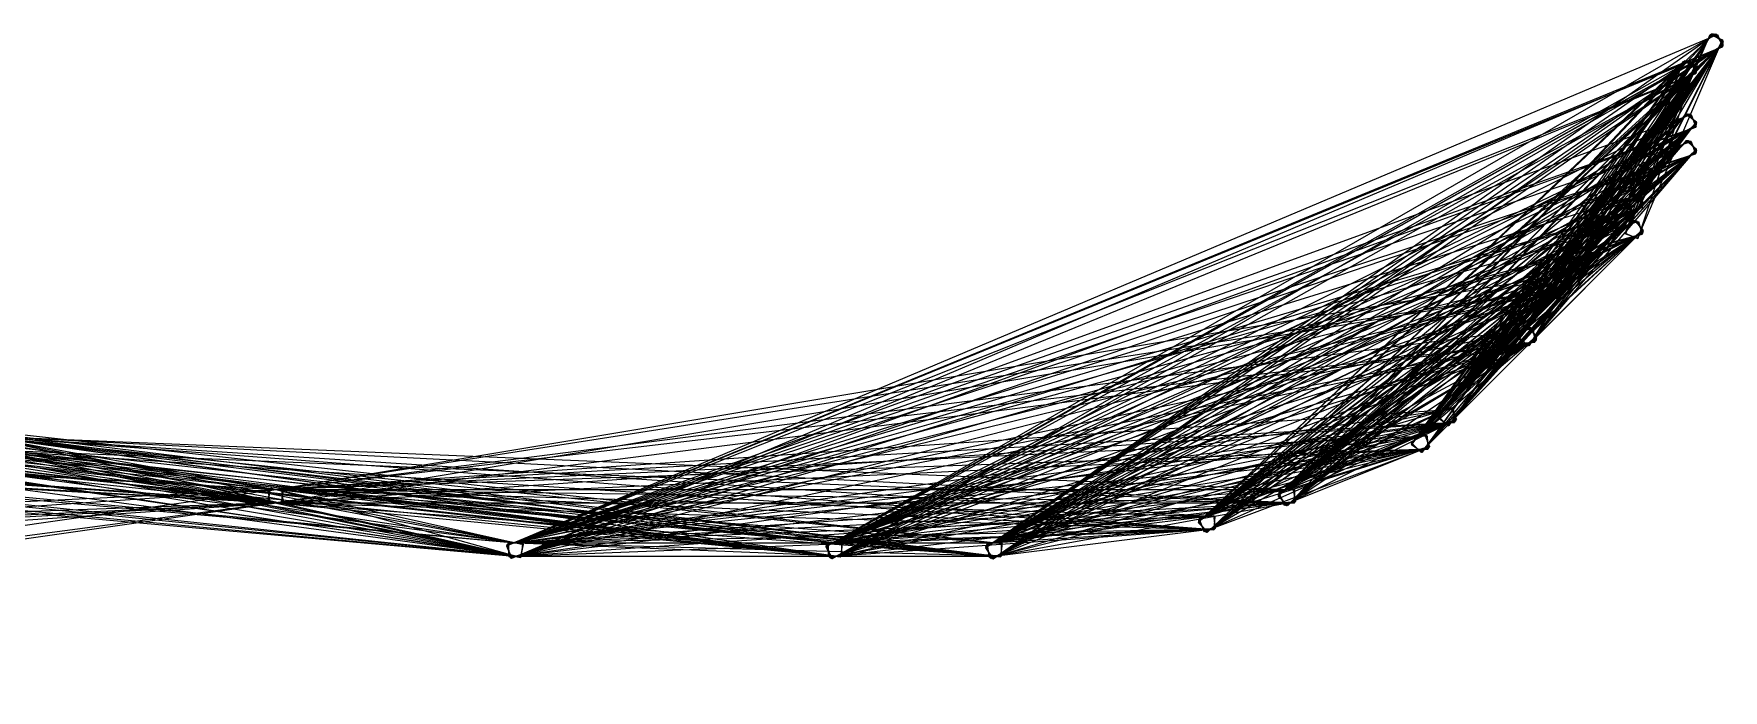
# Model space of a CAD drawing. Header units: metres. Extents: x 166 to 634, y 82 to 328.
# Drawn here: x 556.9 to 620.4, y 303.7 to 328.4 of the extents above; entities that cross this region are included whole.
import ezdxf

# ---------------------------------------------------------------- set-up
doc = ezdxf.new("R2010")
doc.units = ezdxf.units.M

msp = doc.modelspace()

# ---------------------------------------------------------------- linework, layer by layer
for points in [[(620.3275, 327.8669), (574.6725, 309.1331), (620.13306, 328.32755), (620.1332, 328.32764, 0.0001)], [(620.3275, 327.8669), (574.6725, 309.1331), (620.13306, 328.32755), (620.1332, 328.32764, 0.0001)], [(620.34143, 327.9081), (586.65857, 309.0919), (620.0919, 328.3414), (620.09204, 328.3415, 0.0001)], [(620.34143, 327.9081), (586.65857, 309.0919), (620.0919, 328.3414), (620.09204, 328.3415, 0.0001)], [(620.3483, 327.93942), (592.6517, 309.06058), (620.0606, 328.3483), (620.0607, 328.3484, 0.0001)], [(620.3483, 327.93942), (592.6517, 309.06058), (620.0606, 328.3483), (620.0607, 328.3484, 0.0001)], [(592.6517, 309.06058), (592.9394, 308.6517), (620.3483, 327.93942), (620.34845, 327.9395, 0.0001)], [(592.6517, 309.06058), (592.9394, 308.6517), (620.3483, 327.93942), (620.34845, 327.9395, 0.0001)], [(620.35345, 327.99045), (600.64655, 310.00955), (620.0096, 328.35342), (620.0097, 328.35352, 0.0001)], [(620.35345, 327.99045), (600.64655, 310.00955), (620.0096, 328.35342), (620.0097, 328.35352, 0.0001)], [(600.64655, 310.00955), (600.9904, 309.64658), (620.35345, 327.99045), (620.3536, 327.99054, 0.0001)], [(600.64655, 310.00955), (600.9904, 309.64658), (620.35345, 327.99045), (620.3536, 327.99054, 0.0001)], [(620.3534, 328.01068), (603.6466, 310.98932), (619.98926, 328.3534), (619.9894, 328.3535, 0.0001)], [(620.3534, 328.01068), (603.6466, 310.98932), (619.98926, 328.3534), (619.9894, 328.3535, 0.0001)], [(603.6466, 310.98932), (604.01074, 310.6466), (620.3534, 328.01068), (620.3535, 328.01077, 0.0001)], [(603.6466, 310.98932), (604.01074, 310.6466), (620.3534, 328.01068), (620.3535, 328.01077, 0.0001)], [(620.3494, 328.05377), (608.6506, 312.94623), (619.9462, 328.34943), (619.94635, 328.34952, 0.0001)], [(620.3494, 328.05377), (608.6506, 312.94623), (619.9462, 328.34943), (619.94635, 328.34952, 0.0001)], [(608.6506, 312.94623), (609.0538, 312.65057), (620.3494, 328.05377), (620.34955, 328.05386, 0.0001)], [(608.6506, 312.94623), (609.0538, 312.65057), (620.3494, 328.05377), (620.34955, 328.05386, 0.0001)], [(620.34875, 328.0581), (609.65125, 313.9419), (619.9419, 328.34875), (619.942, 328.34885, 0.0001)], [(620.34875, 328.0581), (609.65125, 313.9419), (619.9419, 328.34875), (619.942, 328.34885, 0.0001)], [(620.34875, 328.0581), (609.65125, 313.9419), (619.9419, 328.34875), (619.942, 328.34885, 0.0001)], [(620.34875, 328.0581), (609.65125, 313.9419), (619.9419, 328.34875), (619.942, 328.34885, 0.0001)], [(609.65125, 313.9419), (610.0581, 313.65125), (620.34875, 328.0581), (620.3489, 328.0582, 0.0001)], [(609.65125, 313.9419), (610.0581, 313.65125), (620.34875, 328.0581), (620.3489, 328.0582, 0.0001)], [(609.65125, 313.9419), (610.0581, 313.65125), (620.34875, 328.0581), (620.3489, 328.0582, 0.0001)], [(609.65125, 313.9419), (610.0581, 313.65125), (620.34875, 328.0581), (620.3489, 328.0582, 0.0001)], [(620.34515, 328.0767), (612.65485, 316.9233), (619.9233, 328.34512), (619.9234, 328.3452, 0.0001)], [(620.34515, 328.0767), (612.65485, 316.9233), (619.9233, 328.34512), (619.9234, 328.3452, 0.0001)], [(612.65485, 316.9233), (613.0767, 316.65488), (620.34515, 328.0767), (620.3453, 328.07678, 0.0001)], [(612.65485, 316.9233), (613.0767, 316.65488), (620.34515, 328.0767), (620.3453, 328.07678, 0.0001)], [(620.3467, 328.06934), (613.6533, 318.93066), (619.93066, 328.34668), (619.9308, 328.34677, 0.0001)], [(620.3467, 328.06934), (613.6533, 318.93066), (619.93066, 328.34668), (619.9308, 328.34677, 0.0001)], [(613.6533, 318.93066), (614.06934, 318.65332), (620.3467, 328.06934), (620.3468, 328.06943, 0.0001)], [(613.6533, 318.93066), (614.06934, 318.65332), (620.3467, 328.06934), (620.3468, 328.06943, 0.0001)], [(620.33545, 328.1118), (616.66455, 321.8882), (619.8882, 328.33542), (619.8883, 328.3355, 0.0001)], [(620.33545, 328.1118), (616.66455, 321.8882), (619.8882, 328.33542), (619.8883, 328.3355, 0.0001)], [(616.66455, 321.8882), (617.1118, 321.66458), (620.33545, 328.1118), (620.3356, 328.11188, 0.0001)], [(616.66455, 321.8882), (617.1118, 321.66458), (620.33545, 328.1118), (620.3356, 328.11188, 0.0001)], [(620.32825, 328.13132), (616.67175, 320.86868), (619.86865, 328.32828), (619.8688, 328.32837, 0.0001)], [(620.32825, 328.13132), (616.67175, 320.86868), (619.86865, 328.32828), (619.8688, 328.32837, 0.0001)], [(616.67175, 320.86868), (617.13135, 320.67172), (620.32825, 328.13132), (620.32837, 328.1314, 0.0001)], [(616.67175, 320.86868), (617.13135, 320.67172), (620.32825, 328.13132), (620.32837, 328.1314, 0.0001)], [(574.6725, 309.1331), (574.86694, 308.67245), (620.3275, 327.8669), (620.32764, 327.867, 0.0001)], [(574.6725, 309.1331), (574.86694, 308.67245), (620.3275, 327.8669), (620.32764, 327.867, 0.0001)], [(619.32605, 326.86328), (574.67395, 309.13672), (619.1367, 327.32605), (619.13684, 327.32614, 0.0001)], [(619.32605, 326.86328), (574.67395, 309.13672), (619.1367, 327.32605), (619.13684, 327.32614, 0.0001)], [(586.65857, 309.0919), (586.9081, 308.6586), (620.34143, 327.9081), (620.34155, 327.9082, 0.0001)], [(586.65857, 309.0919), (586.9081, 308.6586), (620.34143, 327.9081), (620.34155, 327.9082, 0.0001)], [(619.34045, 326.90466), (586.65955, 309.09534), (619.09534, 327.34045), (619.09546, 327.34055, 0.0001)], [(619.34045, 326.90466), (586.65955, 309.09534), (619.09534, 327.34045), (619.09546, 327.34055, 0.0001)], [(619.34784, 326.93677), (592.65216, 309.06323), (619.0633, 327.34784), (619.0634, 327.34793, 0.0001)], [(619.34784, 326.93677), (592.65216, 309.06323), (619.0633, 327.34784), (619.0634, 327.34793, 0.0001)], [(619.3534, 326.9899), (600.6466, 310.0101), (619.01013, 327.35342), (619.01025, 327.35352, 0.0001)], [(619.3534, 326.9899), (600.6466, 310.0101), (619.01013, 327.35342), (619.01025, 327.35352, 0.0001)], [(619.35333, 327.01138), (603.64667, 310.98862), (618.9886, 327.35336), (618.9887, 327.35345, 0.0001)], [(619.35333, 327.01138), (603.64667, 310.98862), (618.9886, 327.35336), (618.9887, 327.35345, 0.0001)], [(619.34875, 327.0581), (608.65125, 312.9419), (618.9419, 327.34875), (618.942, 327.34885, 0.0001)], [(619.34875, 327.0581), (608.65125, 312.9419), (618.9419, 327.34875), (618.942, 327.34885, 0.0001)], [(619.34784, 327.06323), (609.65216, 313.93677), (618.9367, 327.34784), (618.9368, 327.34793, 0.0001)], [(619.34784, 327.06323), (609.65216, 313.93677), (618.9367, 327.34784), (618.9368, 327.34793, 0.0001)], [(619.34784, 327.06323), (609.65216, 313.93677), (618.9367, 327.34784), (618.9368, 327.34793, 0.0001)], [(619.34784, 327.06323), (609.65216, 313.93677), (618.9367, 327.34784), (618.9368, 327.34793, 0.0001)], [(619.34296, 327.08575), (612.65704, 316.91425), (618.91425, 327.34302), (618.91437, 327.3431, 0.0001)], [(619.34296, 327.08575), (612.65704, 316.91425), (618.91425, 327.34302), (618.91437, 327.3431, 0.0001)], [(619.3445, 327.0795), (613.6555, 318.9205), (618.92053, 327.3445), (618.92065, 327.3446, 0.0001)], [(619.3445, 327.0795), (613.6555, 318.9205), (618.92053, 327.3445), (618.92065, 327.3446, 0.0001)], [(619.32495, 327.13928), (616.67505, 321.86072), (618.8607, 327.32495), (618.86084, 327.32504, 0.0001)], [(619.32495, 327.13928), (616.67505, 321.86072), (618.8607, 327.32495), (618.86084, 327.32504, 0.0001)], [(619.3162, 327.1581), (616.6838, 320.8419), (618.84186, 327.31625), (618.842, 327.31635, 0.0001)], [(619.3162, 327.1581), (616.6838, 320.8419), (618.84186, 327.31625), (618.842, 327.31635, 0.0001)], [(574.67395, 309.13672), (574.8633, 308.67395), (619.32605, 326.86328), (619.3262, 326.86337, 0.0001)], [(574.67395, 309.13672), (574.8633, 308.67395), (619.32605, 326.86328), (619.3262, 326.86337, 0.0001)], [(586.65955, 309.09534), (586.90466, 308.65955), (619.34045, 326.90466), (619.3406, 326.90475, 0.0001)], [(586.65955, 309.09534), (586.90466, 308.65955), (619.34045, 326.90466), (619.3406, 326.90475, 0.0001)], [(592.65216, 309.06323), (592.9367, 308.65216), (619.34784, 326.93677), (619.34796, 326.93686, 0.0001)], [(592.65216, 309.06323), (592.9367, 308.65216), (619.34784, 326.93677), (619.34796, 326.93686, 0.0001)], [(600.6466, 310.0101), (600.98987, 309.64658), (619.3534, 326.9899), (619.3535, 326.99, 0.0001)], [(600.6466, 310.0101), (600.98987, 309.64658), (619.3534, 326.9899), (619.3535, 326.99, 0.0001)], [(603.64667, 310.98862), (604.0114, 310.64664), (619.35333, 327.01138), (619.35345, 327.01147, 0.0001)], [(603.64667, 310.98862), (604.0114, 310.64664), (619.35333, 327.01138), (619.35345, 327.01147, 0.0001)], [(608.65125, 312.9419), (609.0581, 312.65125), (619.34875, 327.0581), (619.3489, 327.0582, 0.0001)], [(608.65125, 312.9419), (609.0581, 312.65125), (619.34875, 327.0581), (619.3489, 327.0582, 0.0001)], [(609.65216, 313.93677), (610.0633, 313.65216), (619.34784, 327.06323), (619.34796, 327.06332, 0.0001)], [(609.65216, 313.93677), (610.0633, 313.65216), (619.34784, 327.06323), (619.34796, 327.06332, 0.0001)], [(609.65216, 313.93677), (610.0633, 313.65216), (619.34784, 327.06323), (619.34796, 327.06332, 0.0001)], [(609.65216, 313.93677), (610.0633, 313.65216), (619.34784, 327.06323), (619.34796, 327.06332, 0.0001)], [(612.65704, 316.91425), (613.08575, 316.65698), (619.34296, 327.08575), (619.3431, 327.08585, 0.0001)], [(612.65704, 316.91425), (613.08575, 316.65698), (619.34296, 327.08575), (619.3431, 327.08585, 0.0001)], [(613.6555, 318.9205), (614.07947, 318.6555), (619.3445, 327.0795), (619.3446, 327.0796, 0.0001)], [(613.6555, 318.9205), (614.07947, 318.6555), (619.3445, 327.0795), (619.3446, 327.0796, 0.0001)], [(616.67505, 321.86072), (617.1393, 321.67505), (619.32495, 327.13928), (619.3251, 327.13937, 0.0001)], [(616.67505, 321.86072), (617.1393, 321.67505), (619.32495, 327.13928), (619.3251, 327.13937, 0.0001)], [(616.6838, 320.8419), (617.15814, 320.68375), (619.3162, 327.1581), (619.31635, 327.1582, 0.0001)], [(616.6838, 320.8419), (617.15814, 320.68375), (619.3162, 327.1581), (619.31635, 327.1582, 0.0001)], [(619.3204, 324.8505), (574.6796, 309.1495), (619.1495, 325.3204), (619.1496, 325.3205, 0.0001)], [(574.6796, 309.1495), (574.8505, 308.6796), (619.3204, 324.8505), (619.3205, 324.8506, 0.0001)], [(619.33545, 324.8882), (586.66455, 309.1118), (619.1118, 325.33542), (619.11194, 325.3355, 0.0001)], [(586.66455, 309.1118), (586.8882, 308.66458), (619.33545, 324.8882), (619.3356, 324.8883, 0.0001)], [(619.34393, 324.9181), (592.65607, 309.0819), (619.08185, 325.34393), (619.082, 325.34402, 0.0001)], [(592.65607, 309.0819), (592.91815, 308.65607), (619.34393, 324.9181), (619.34406, 324.91818, 0.0001)], [(619.3521, 324.968), (600.6479, 310.032), (619.03204, 325.35208), (619.03217, 325.35217, 0.0001)], [(600.6479, 310.032), (600.96796, 309.64792), (619.3521, 324.968), (619.35223, 324.96808, 0.0001)], [(619.35333, 324.98782), (603.64667, 311.01218), (619.01215, 325.35336), (619.01227, 325.35345, 0.0001)], [(603.64667, 311.01218), (603.98785, 310.64664), (619.35333, 324.98782), (619.35345, 324.9879, 0.0001)], [(619.3521, 325.032), (608.6479, 312.968), (618.96796, 325.35208), (618.9681, 325.35217, 0.0001)], [(608.6479, 312.968), (609.03204, 312.64792), (619.3521, 325.032), (619.35223, 325.0321, 0.0001)], [(619.3518, 325.0352), (609.6482, 313.9648), (618.96484, 325.35178), (618.96497, 325.35187, 0.0001)], [(619.3518, 325.0352), (609.6482, 313.9648), (618.96484, 325.35178), (618.96497, 325.35187, 0.0001)], [(609.6482, 313.9648), (610.03516, 313.64822), (619.3518, 325.0352), (619.3519, 325.03528, 0.0001)], [(609.6482, 313.9648), (610.03516, 313.64822), (619.3518, 325.0352), (619.3519, 325.03528, 0.0001)], [(619.35004, 325.05002), (612.64996, 316.94998), (618.95, 325.35), (618.95013, 325.3501, 0.0001)], [(612.64996, 316.94998), (613.05, 316.65), (619.35004, 325.05002), (619.35016, 325.0501, 0.0001)], [(619.3521, 325.032), (613.6479, 318.968), (618.96796, 325.35208), (618.9681, 325.35217, 0.0001)], [(613.6479, 318.968), (614.03204, 318.64792), (619.3521, 325.032), (619.35223, 325.0321, 0.0001)], [(619.3173, 323.84402), (574.6827, 309.15598), (619.15594, 324.3173), (619.15607, 324.31738, 0.0001)], [(619.33246, 323.87973), (586.66754, 309.12027), (619.1203, 324.3325), (619.1204, 324.33258, 0.0001)], [(619.3415, 323.9084), (592.6585, 309.0916), (619.0916, 324.3415), (619.09174, 324.34158, 0.0001)], [(619.3508, 323.95615), (600.6492, 310.04385), (619.0438, 324.3508), (619.04395, 324.3509, 0.0001)], [(619.35266, 323.9748), (603.64734, 311.0252), (619.02515, 324.35266), (619.02527, 324.35275, 0.0001)], [(619.35315, 324.0168), (608.64685, 312.9832), (618.98315, 324.35318), (618.9833, 324.35327, 0.0001)], [(619.3531, 324.0186), (609.6469, 313.9814), (618.9814, 324.35306), (618.9815, 324.35315, 0.0001)], [(619.3531, 324.0186), (609.6469, 313.9814), (618.9814, 324.35306), (618.9815, 324.35315, 0.0001)], [(619.35254, 324.02713), (612.64746, 316.97287), (618.9729, 324.3525), (618.973, 324.3526, 0.0001)], [(619.3535, 324), (613.6465, 319), (619, 324.35358), (619.0001, 324.35367, 0.0001)], [(574.6827, 309.15598), (574.84406, 308.6827), (619.3173, 323.84402), (619.31744, 323.84412, 0.0001)], [(586.66754, 309.12027), (586.8797, 308.6675), (619.33246, 323.87973), (619.3326, 323.87982, 0.0001)], [(592.6585, 309.0916), (592.9084, 308.6585), (619.3415, 323.9084), (619.3416, 323.90848, 0.0001)], [(600.6492, 310.04385), (600.9562, 309.6492), (619.3508, 323.95615), (619.35095, 323.95624, 0.0001)], [(603.64734, 311.0252), (603.97485, 310.64734), (619.35266, 323.9748), (619.3528, 323.97488, 0.0001)], [(608.64685, 312.9832), (609.01685, 312.64682), (619.35315, 324.0168), (619.3533, 324.0169, 0.0001)], [(609.6469, 313.9814), (610.0186, 313.64694), (619.3531, 324.0186), (619.3532, 324.01868, 0.0001)], [(609.6469, 313.9814), (610.0186, 313.64694), (619.3531, 324.0186), (619.3532, 324.01868, 0.0001)], [(612.64746, 316.97287), (613.0271, 316.6475), (619.35254, 324.02713), (619.35266, 324.02722, 0.0001)], [(613.6465, 319), (614, 318.64642), (619.3535, 324), (619.35364, 324.0001, 0.0001)], [(617.31274, 321.83508), (574.68726, 309.16492), (617.1649, 322.31274), (617.16504, 322.31284, 0.0001)], [(617.3288, 321.87), (586.6712, 309.13), (617.12994, 322.3288), (617.13007, 322.3289, 0.0001)], [(617.3389, 321.89926), (592.6611, 309.10074), (617.10077, 322.3389), (617.1009, 322.339, 0.0001)], [(617.35004, 321.94998), (600.64996, 310.05002), (617.05, 322.35), (617.0501, 322.3501, 0.0001)], [(617.35236, 321.97064), (603.64764, 311.02936), (617.02936, 322.35236), (617.0295, 322.35245, 0.0001)], [(617.3529, 322.02078), (608.6471, 312.97922), (616.97925, 322.35294), (616.9794, 322.35303, 0.0001)], [(617.3528, 322.02353), (609.6472, 313.97647), (616.97644, 322.35275), (616.97656, 322.35284, 0.0001)], [(617.3528, 322.02353), (609.6472, 313.97647), (616.97644, 322.35275), (616.97656, 322.35284, 0.0001)], [(617.3514, 322.03903), (612.6486, 316.96097), (616.961, 322.3514), (616.9611, 322.3515, 0.0001)], [(574.68726, 309.16492), (574.8351, 308.68726), (617.31274, 321.83508), (617.31287, 321.83517, 0.0001)], [(586.6712, 309.13), (586.87006, 308.6712), (617.3288, 321.87), (617.3289, 321.8701, 0.0001)], [(592.6611, 309.10074), (592.89923, 308.6611), (617.3389, 321.89926), (617.33905, 321.89935, 0.0001)], [(600.64996, 310.05002), (600.95, 309.65), (617.35004, 321.94998), (617.35016, 321.95007, 0.0001)], [(603.64764, 311.02936), (603.97064, 310.64764), (617.35236, 321.97064), (617.3525, 321.97073, 0.0001)], [(608.6471, 312.97922), (609.02075, 312.64706), (617.3529, 322.02078), (617.353, 322.02087, 0.0001)], [(609.6472, 313.97647), (610.02356, 313.64725), (617.3528, 322.02353), (617.3529, 322.02362, 0.0001)], [(609.6472, 313.97647), (610.02356, 313.64725), (617.3528, 322.02353), (617.3529, 322.02362, 0.0001)], [(612.6486, 316.96097), (613.039, 316.6486), (617.3514, 322.03903), (617.3515, 322.03912, 0.0001)], [(617.309, 320.8283), (574.691, 309.1717), (617.1717, 321.30908), (617.1718, 321.30917, 0.0001)], [(617.32495, 320.86072), (586.67505, 309.13928), (617.1393, 321.32495), (617.1394, 321.32504, 0.0001)], [(617.33545, 320.8882), (592.66455, 309.1118), (617.1118, 321.33542), (617.11194, 321.3355, 0.0001)], [(617.34766, 320.9356), (600.65234, 310.0644), (617.06433, 321.34766), (617.06445, 321.34775, 0.0001)], [(617.3506, 320.95428), (603.6494, 311.04572), (617.0458, 321.3506), (617.0459, 321.35068, 0.0001)], [(603.6494, 311.04572), (603.9542, 310.6494), (617.3506, 320.95428), (617.3507, 320.95438, 0.0001)], [(617.3535, 321), (608.6465, 313), (617, 321.35358), (617.0001, 321.35367, 0.0001)], [(608.6465, 313), (609, 312.64642), (617.3535, 321), (617.35364, 321.0001, 0.0001)], [(617.3535, 321), (609.6465, 314), (617, 321.35358), (617.0001, 321.35367, 0.0001)], [(617.3535, 321), (609.6465, 314), (617, 321.35358), (617.0001, 321.35367, 0.0001)], [(609.6465, 314), (610, 313.64642), (617.3535, 321), (617.35364, 321.0001, 0.0001)], [(609.6465, 314), (610, 313.64642), (617.3535, 321), (617.35364, 321.0001, 0.0001)], [(617.3535, 321), (612.6465, 317), (617, 321.35358), (617.0001, 321.35367, 0.0001)], [(612.6465, 317), (613, 316.64642), (617.3535, 321), (617.35364, 321.0001, 0.0001)], [(574.691, 309.1717), (574.8283, 308.69092), (617.309, 320.8283), (617.30914, 320.8284, 0.0001)], [(586.67505, 309.13928), (586.8607, 308.67505), (617.32495, 320.86072), (617.3251, 320.8608, 0.0001)], [(592.66455, 309.1118), (592.8882, 308.66458), (617.33545, 320.8882), (617.3356, 320.8883, 0.0001)], [(600.65234, 310.0644), (600.93567, 309.65234), (617.34766, 320.9356), (617.3478, 320.9357, 0.0001)], [(614.28766, 318.7945), (565.71234, 311.2055), (614.2055, 319.28772), (614.2056, 319.2878, 0.0001)], [(614.30426, 318.81995), (574.69574, 309.18005), (614.1801, 319.30426), (614.18024, 319.30435, 0.0001)], [(614.3213, 318.8524), (586.6787, 309.1476), (614.1476, 319.32126), (614.1477, 319.32135, 0.0001)], [(614.3332, 318.88177), (592.6668, 309.11823), (614.1182, 319.3332), (614.11835, 319.33328, 0.0001)], [(614.34784, 318.93677), (600.65216, 310.06323), (614.0633, 319.34784), (614.0634, 319.34793, 0.0001)], [(614.3514, 318.96097), (603.6486, 311.03903), (614.039, 319.3514), (614.0391, 319.3515, 0.0001)], [(614.3521, 319.032), (608.6479, 312.968), (613.96796, 319.35208), (613.9681, 319.35217, 0.0001)], [(614.3514, 319.03903), (609.6486, 313.96097), (613.961, 319.3514), (613.9611, 319.3515, 0.0001)], [(614.3514, 319.03903), (609.6486, 313.96097), (613.961, 319.3514), (613.9611, 319.3515, 0.0001)], [(565.71234, 311.2055), (565.7945, 310.71228), (614.28766, 318.7945), (614.2878, 318.7946, 0.0001)], [(574.69574, 309.18005), (574.8199, 308.69574), (614.30426, 318.81995), (614.3044, 318.82004, 0.0001)], [(586.6787, 309.1476), (586.8524, 308.67874), (614.3213, 318.8524), (614.3214, 318.85248, 0.0001)], [(592.6668, 309.11823), (592.8818, 308.6668), (614.3332, 318.88177), (614.3333, 318.88187, 0.0001)], [(600.65216, 310.06323), (600.9367, 309.65216), (614.34784, 318.93677), (614.34796, 318.93686, 0.0001)], [(603.6486, 311.03903), (603.961, 310.6486), (614.3514, 318.96097), (614.3515, 318.96106, 0.0001)], [(608.6479, 312.968), (609.03204, 312.64792), (614.3521, 319.032), (614.35223, 319.0321, 0.0001)], [(609.6486, 313.96097), (610.039, 313.6486), (614.3514, 319.03903), (614.3515, 319.03912, 0.0001)], [(609.6486, 313.96097), (610.039, 313.6486), (614.3514, 319.03903), (614.3515, 319.03912, 0.0001)], [(613.27966, 316.78366), (565.72034, 311.21634), (613.2163, 317.27963), (613.21643, 317.27972, 0.0001)], [(613.29614, 316.8069), (574.70386, 309.1931), (613.1931, 317.29614), (613.19324, 317.29623, 0.0001)], [(613.3125, 316.83456), (586.6875, 309.16544), (613.1654, 317.31247), (613.1655, 317.31256, 0.0001)], [(613.32495, 316.86072), (592.67505, 309.13928), (613.1393, 317.32495), (613.1394, 317.32504, 0.0001)], [(613.3419, 316.91003), (600.6581, 310.08997), (613.08997, 317.34192), (613.0901, 317.342, 0.0001)], [(613.3467, 316.93066), (603.6533, 311.06934), (613.06934, 317.34668), (613.06946, 317.34677, 0.0001)], [(613.3535, 317), (608.6465, 313), (613, 317.35358), (613.0001, 317.35367, 0.0001)], [(565.72034, 311.21634), (565.7837, 310.72037), (613.27966, 316.78366), (613.2798, 316.78375, 0.0001)], [(574.70386, 309.1931), (574.8069, 308.70386), (613.29614, 316.8069), (613.29626, 316.80698, 0.0001)], [(586.6875, 309.16544), (586.8346, 308.68753), (613.3125, 316.83456), (613.3126, 316.83466, 0.0001)], [(592.67505, 309.13928), (592.8607, 308.67505), (613.32495, 316.86072), (613.3251, 316.8608, 0.0001)], [(600.6581, 310.08997), (600.91003, 309.65808), (613.3419, 316.91003), (613.34204, 316.91013, 0.0001)], [(603.6533, 311.06934), (603.93066, 310.65332), (613.3467, 316.93066), (613.3468, 316.93076, 0.0001)], [(608.6465, 313), (609, 312.64642), (613.3535, 317), (613.35364, 317.0001, 0.0001)], [(537.78577, 314.28122), (537.71875, 313.78574), (575.21423, 308.71878), (575.21436, 308.71887, 0.0001)], [(537.778, 314.2752), (537.7248, 313.77808), (566.222, 310.7248), (566.2221, 310.72488, 0.0001)], [(537.7767, 314.2741), (537.7259, 313.77667), (587.2233, 308.7259), (587.22345, 308.72598, 0.0001)], [(587.2233, 308.7259), (537.7767, 314.2741), (587.2741, 309.22333), (587.27423, 309.22342, 0.0001)], [(566.222, 310.7248), (537.778, 314.2752), (566.2752, 311.22192), (566.2753, 311.22202, 0.0001)], [(575.21423, 308.71878), (537.78577, 314.28122), (575.28125, 309.21426), (575.2814, 309.21436, 0.0001)], [(541.7903, 314.28464), (541.71533, 313.79025), (575.2097, 308.71536), (575.20984, 308.71545, 0.0001)], [(541.78296, 314.27908), (541.72095, 313.78293), (566.21704, 310.72092), (566.21716, 310.721, 0.0001)], [(541.7791, 314.2761), (541.72394, 313.77914), (587.2209, 308.7239), (587.221, 308.724, 0.0001)], [(587.2209, 308.7239), (541.7791, 314.2761), (587.27606, 309.22086), (587.2762, 309.22095, 0.0001)], [(566.21704, 310.72092), (541.78296, 314.27908), (566.27905, 311.21707), (566.2792, 311.21716, 0.0001)], [(575.2097, 308.71536), (541.7903, 314.28464), (575.28467, 309.20975), (575.2848, 309.20984, 0.0001)], [(547.7997, 314.29135), (547.7086, 313.7997), (575.2003, 308.70865), (575.20044, 308.70874, 0.0001)], [(547.7945, 314.28772), (547.71234, 313.7945), (566.2055, 310.71228), (566.2056, 310.71237, 0.0001)], [(547.7838, 314.27975), (547.7202, 313.78384), (587.2162, 308.72025), (587.2163, 308.72034, 0.0001)], [(547.7791, 314.2761), (547.72394, 313.77914), (593.2209, 308.7239), (593.221, 308.724, 0.0001)], [(593.2209, 308.7239), (547.7791, 314.2761), (593.27606, 309.22086), (593.2762, 309.22095, 0.0001)], [(587.2162, 308.72025), (547.7838, 314.27975), (587.2798, 309.21616), (587.2799, 309.21625, 0.0001)], [(566.2055, 310.71228), (547.7945, 314.28772), (566.28766, 311.2055), (566.2878, 311.2056, 0.0001)], [(575.2003, 308.70865), (547.7997, 314.29135), (575.2914, 309.2003), (575.2915, 309.20038, 0.0001)], [(610.2665, 313.76758), (565.7335, 311.23242), (610.2324, 314.26642), (610.23254, 314.2665, 0.0001)], [(610.2665, 313.76758), (565.7335, 311.23242), (610.2324, 314.26642), (610.23254, 314.2665, 0.0001)], [(610.28284, 313.78787), (574.71716, 309.21213), (610.21216, 314.28287), (610.2123, 314.28296, 0.0001)], [(610.28284, 313.78787), (574.71716, 309.21213), (610.21216, 314.28287), (610.2123, 314.28296, 0.0001)], [(610.2974, 313.8088), (586.7026, 309.1912), (610.1912, 314.2974), (610.19135, 314.2975, 0.0001)], [(610.2974, 313.8088), (586.7026, 309.1912), (610.1912, 314.2974), (610.19135, 314.2975, 0.0001)], [(610.3104, 313.83072), (592.6896, 309.16928), (610.1693, 314.3104), (610.16943, 314.3105, 0.0001)], [(610.3104, 313.83072), (592.6896, 309.16928), (610.1693, 314.3104), (610.16943, 314.3105, 0.0001)], [(610.33, 313.87308), (600.67, 310.12692), (610.1269, 314.33), (610.127, 314.33008, 0.0001)], [(610.33, 313.87308), (600.67, 310.12692), (610.1269, 314.33), (610.127, 314.33008, 0.0001)], [(610.33545, 313.8882), (603.66455, 311.1118), (610.1118, 314.33542), (610.11194, 314.3355, 0.0001)], [(610.33545, 313.8882), (603.66455, 311.1118), (610.1118, 314.33542), (610.11194, 314.3355, 0.0001)], [(565.7335, 311.23242), (565.7676, 310.73358), (610.2665, 313.76758), (610.2666, 313.76767, 0.0001)], [(565.7335, 311.23242), (565.7676, 310.73358), (610.2665, 313.76758), (610.2666, 313.76767, 0.0001)], [(574.71716, 309.21213), (574.78784, 308.71713), (610.28284, 313.78787), (610.28296, 313.78796, 0.0001)], [(574.71716, 309.21213), (574.78784, 308.71713), (610.28284, 313.78787), (610.28296, 313.78796, 0.0001)], [(586.7026, 309.1912), (586.8088, 308.7026), (610.2974, 313.8088), (610.29755, 313.8089, 0.0001)], [(586.7026, 309.1912), (586.8088, 308.7026), (610.2974, 313.8088), (610.29755, 313.8089, 0.0001)], [(592.6896, 309.16928), (592.8307, 308.6896), (610.3104, 313.83072), (610.31055, 313.8308, 0.0001)], [(592.6896, 309.16928), (592.8307, 308.6896), (610.3104, 313.83072), (610.31055, 313.8308, 0.0001)], [(600.67, 310.12692), (600.8731, 309.67), (610.33, 313.87308), (610.33014, 313.87317, 0.0001)], [(600.67, 310.12692), (600.8731, 309.67), (610.33, 313.87308), (610.33014, 313.87317, 0.0001)], [(603.66455, 311.1118), (603.8882, 310.66458), (610.33545, 313.8882), (610.3356, 313.8883, 0.0001)], [(603.66455, 311.1118), (603.8882, 310.66458), (610.33545, 313.8882), (610.3356, 313.8883, 0.0001)], [(529.77313, 313.27115), (529.7288, 312.7731), (575.22687, 308.72885), (575.227, 308.72894, 0.0001)], [(529.7642, 313.26346), (529.7365, 312.76425), (566.2358, 310.73654), (566.2359, 310.73663, 0.0001)], [(566.2358, 310.73654), (529.7642, 313.26346), (566.2635, 311.23575), (566.2636, 311.23584, 0.0001)], [(575.22687, 308.72885), (529.77313, 313.27115), (575.2712, 309.2269), (575.2713, 309.227, 0.0001)], [(531.77423, 313.2721), (531.72797, 312.77423), (575.22577, 308.7279), (575.2259, 308.728, 0.0001)], [(531.76514, 313.26425), (531.7357, 312.7651), (566.23486, 310.73575), (566.235, 310.73584, 0.0001)], [(566.23486, 310.73575), (531.76514, 313.26425), (566.2643, 311.2349), (566.2644, 311.235, 0.0001)], [(575.22577, 308.7279), (531.77423, 313.2721), (575.27203, 309.22577), (575.27216, 309.22586, 0.0001)], [(554.8039, 313.2942), (554.7059, 312.8039), (575.1961, 308.7058), (575.1962, 308.7059, 0.0001)], [(554.79877, 313.29068), (554.7093, 312.79874), (566.20123, 310.70932), (566.20135, 310.7094, 0.0001)], [(554.78296, 313.27908), (554.72095, 312.78293), (587.21704, 308.72092), (587.21716, 308.721, 0.0001)], [(554.7776, 313.2748), (554.7252, 312.77756), (593.2224, 308.7252), (593.22253, 308.72528, 0.0001)], [(554.76685, 313.26575), (554.73425, 312.76678), (601.23315, 309.73425), (601.2333, 309.73434, 0.0001)], [(554.7604, 313.25998), (554.74, 312.7604), (604.2396, 310.74002), (604.23975, 310.7401, 0.0001)], [(604.2396, 310.74002), (554.7604, 313.25998), (604.26, 311.2396), (604.26013, 311.2397, 0.0001)], [(601.23315, 309.73425), (554.76685, 313.26575), (601.26575, 310.23322), (601.26587, 310.2333, 0.0001)], [(593.2224, 308.7252), (554.7776, 313.2748), (593.2748, 309.22244), (593.2749, 309.22253, 0.0001)], [(587.21704, 308.72092), (554.78296, 313.27908), (587.27905, 309.21707), (587.2792, 309.21716, 0.0001)], [(566.20123, 310.70932), (554.79877, 313.29068), (566.2907, 311.20126), (566.29083, 311.20135, 0.0001)], [(575.1961, 308.7058), (554.8039, 313.2942), (575.2941, 309.1961), (575.29425, 309.1962, 0.0001)], [(609.26135, 312.7619), (565.73865, 311.2381), (609.23816, 313.26135), (609.2383, 313.26144, 0.0001)], [(565.73865, 311.2381), (565.76184, 310.73865), (609.26135, 312.7619), (609.2615, 312.762, 0.0001)], [(609.2775, 312.7809), (574.7225, 309.2191), (609.21906, 313.2775), (609.2192, 313.2776, 0.0001)], [(574.7225, 309.2191), (574.78094, 308.7225), (609.2775, 312.7809), (609.27765, 312.781, 0.0001)], [(609.2907, 312.79874), (586.7093, 309.20126), (609.20123, 313.29068), (609.20135, 313.29077, 0.0001)], [(586.7093, 309.20126), (586.79877, 308.70932), (609.2907, 312.79874), (609.29083, 312.79883, 0.0001)], [(609.30316, 312.8181), (592.69684, 309.1819), (609.18195, 313.30316), (609.18207, 313.30325, 0.0001)], [(592.69684, 309.1819), (592.81805, 308.69684), (609.30316, 312.8181), (609.3033, 312.8182, 0.0001)], [(609.32184, 312.8537), (600.67816, 310.1463), (609.1463, 313.32184), (609.1464, 313.32193, 0.0001)], [(600.67816, 310.1463), (600.8537, 309.67816), (609.32184, 312.8537), (609.32196, 312.8538, 0.0001)], [(609.32495, 312.86072), (603.67505, 311.13928), (609.1393, 313.32495), (609.1394, 313.32504, 0.0001)], [(603.67505, 311.13928), (603.8607, 310.67505), (609.32495, 312.86072), (609.3251, 312.8608, 0.0001)], [(566.28284, 310.78787), (516.71716, 304.21213), (566.21216, 311.28287), (566.2123, 311.28296, 0.0001)], [(566.2665, 310.76758), (521.7335, 308.23242), (566.2324, 311.26642), (566.23254, 311.2665, 0.0001)], [(566.2616, 310.76218), (523.7384, 309.23782), (566.2378, 311.26163), (566.2379, 311.26172, 0.0001)], [(565.81024, 311.29828), (565.7017, 310.81018), (575.18976, 308.70172), (575.1899, 308.7018, 0.0001)], [(565.7748, 311.27258), (565.7274, 310.77484), (587.2252, 308.72742), (587.22534, 308.7275, 0.0001)], [(565.76917, 311.2678), (565.7322, 310.76913), (593.23083, 308.7322), (593.23096, 308.7323, 0.0001)], [(565.75726, 311.25705), (565.743, 310.75723), (601.24274, 309.74295), (601.24286, 309.74304, 0.0001)], [(604.25, 310.75), (565.75, 311.25), (604.25, 311.25), (604.2501, 311.2501, 0.0001)], [(565.75, 311.25), (565.75, 310.75), (604.25, 310.75), (604.2501, 310.7501, 0.0001)], [(601.24274, 309.74295), (565.75726, 311.25705), (601.257, 310.24277), (601.25714, 310.24286, 0.0001)], [(593.23083, 308.7322), (565.76917, 311.2678), (593.2678, 309.23087), (593.26794, 309.23096, 0.0001)], [(587.2252, 308.72742), (565.7748, 311.27258), (587.2726, 309.22516), (587.2727, 309.22525, 0.0001)], [(575.18976, 308.70172), (565.81024, 311.29828), (575.2983, 309.18982), (575.2984, 309.1899, 0.0001)], [(604.2666, 310.7678), (574.7334, 309.2322), (604.2322, 311.26663), (604.2323, 311.26672, 0.0001)], [(604.2775, 310.7809), (586.7225, 309.2191), (604.21906, 311.2775), (604.2192, 311.2776, 0.0001)], [(604.2907, 310.79874), (592.7093, 309.20126), (604.20123, 311.29068), (604.20135, 311.29077, 0.0001)], [(516.71716, 304.21213), (516.78784, 303.71713), (566.28284, 310.78787), (566.28296, 310.78796, 0.0001)], [(521.7335, 308.23242), (521.7676, 307.73358), (566.2665, 310.76758), (566.2666, 310.76767, 0.0001)], [(523.7384, 309.23782), (523.7622, 308.73837), (566.2616, 310.76218), (566.2617, 310.76227, 0.0001)], [(574.7334, 309.2322), (574.7678, 308.73337), (604.2666, 310.7678), (604.2667, 310.76788, 0.0001)], [(601.2594, 309.7598), (574.7406, 309.2402), (601.24023, 310.25943), (601.24036, 310.25952, 0.0001)], [(586.7225, 309.2191), (586.78094, 308.7225), (604.2775, 310.7809), (604.27765, 310.781, 0.0001)], [(601.2672, 309.76846), (586.7328, 309.23154), (601.23157, 310.26718), (601.2317, 310.26727, 0.0001)], [(592.7093, 309.20126), (592.79877, 308.70932), (604.2907, 310.79874), (604.29083, 310.79883, 0.0001)], [(601.27905, 309.78293), (592.72095, 309.21707), (601.21704, 310.27908), (601.21716, 310.27917, 0.0001)], [(574.7406, 309.2402), (574.75977, 308.74057), (601.2594, 309.7598), (601.2595, 309.7599, 0.0001)], [(586.7328, 309.23154), (586.76843, 308.73282), (601.2672, 309.76846), (601.26733, 309.76855, 0.0001)], [(592.72095, 309.21707), (592.78296, 308.72092), (601.27905, 309.78293), (601.2792, 309.78302, 0.0001)], [(587.25, 308.75), (574.75, 309.25), (587.25, 309.25), (587.2501, 309.2501, 0.0001)], [(593.25, 308.75), (574.75, 309.25), (593.25, 309.25), (593.2501, 309.2501, 0.0001)], [(574.75, 309.25), (574.75, 308.75), (587.25, 308.75), (587.2501, 308.7501, 0.0001)], [(574.75, 309.25), (574.75, 308.75), (593.25, 308.75), (593.2501, 308.7501, 0.0001)], [(593.25, 308.75), (586.75, 309.25), (593.25, 309.25), (593.2501, 309.2501, 0.0001)], [(586.75, 309.25), (586.75, 308.75), (593.25, 308.75), (593.2501, 308.7501, 0.0001)]]:
    msp.add_3dface(points)

doc.saveas('drawing.dxf')
